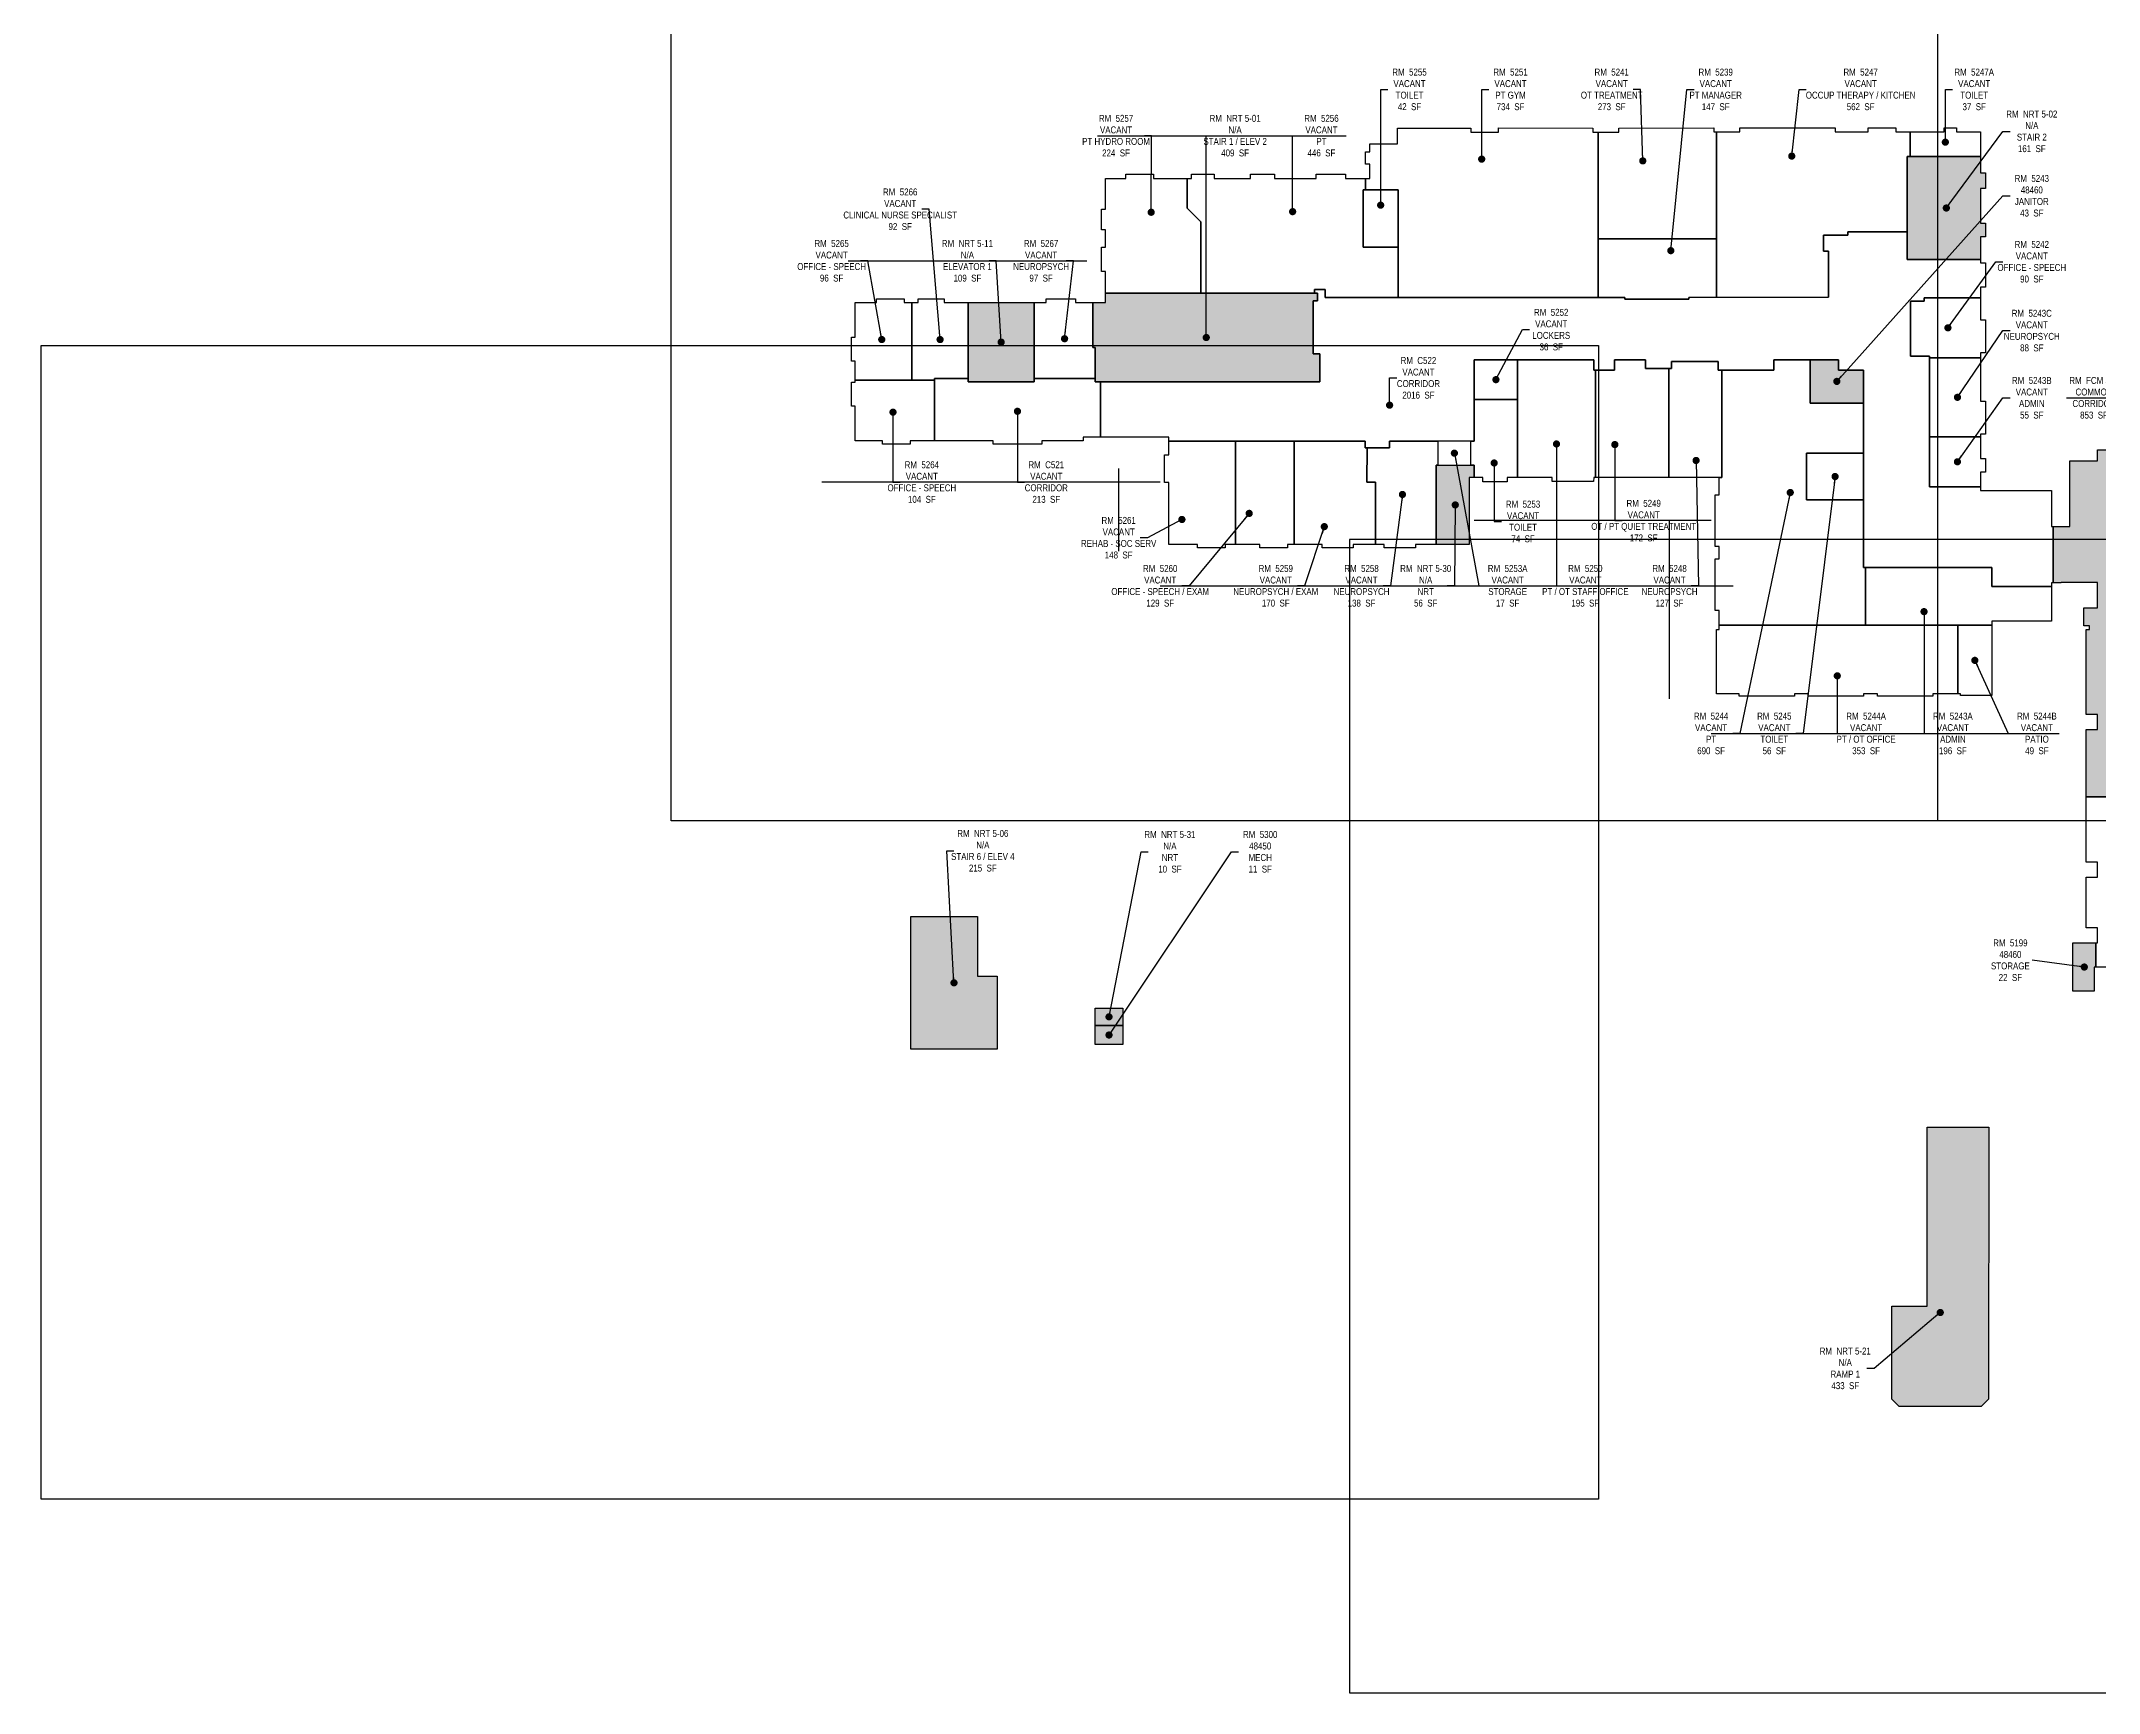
# Model space of a CAD drawing. Header units: inches. Extents: x -324 to 5664, y -490 to 4257.
# Drawn here: x -324 to 3243, y -490 to 2373 of the extents above; entities that cross this region are included whole.
import ezdxf

# ---------------------------------------------------------------- set-up
doc = ezdxf.new("R2010")
doc.units = ezdxf.units.IN
doc.header["$LTSCALE"] = 48
doc.header["$MEASUREMENT"] = 0
doc.layers.get('Defpoints').update_dxf_attribs({"color": 31})
for name, color, linetype in [('0-LABEL', 3, 'Continuous'), ('1-NRT', 200, 'Continuous'), ('1-NRT-PTN', 253, 'Continuous'), ('3-FCM', 190, 'Continuous'), ('3-FCM-PTN', 9, 'Continuous'), ('4-OCC', 6, 'Continuous'), ('4-OCC-PTN', 95, 'Continuous'), ('4-VACANT', 60, 'Continuous')]:
    doc.layers.add(name, color=color, linetype=linetype)
doc.layers.add('VP-Window', color=2, linetype='Continuous', plot=False)
doc.styles.add('ArialN', font='ARIALN.TTF')
doc.dimstyles.new('AB-200', dxfattribs={"dimscale": 200, "dimtxt": 0.070312, "dimasz": 0.0625, "dimexe": 0.0625, "dimexo": 0.125, "dimgap": 0.1875, "dimtad": 0, "dimdec": 4, "dimrnd": 0.0625, "dimzin": 0, "dimdsep": 46, "dimlunit": 4, "dimtxsty": 'ArialN', "dimblk": 'ARCHTICK', "dimcen": 0.0625, "dimclrd": 256, "dimclre": 256, "dimclrt": 256, "dimadec": 0, "dimazin": 0, "dimtfac": 1, "dimtdec": 4, "dimtofl": 0, "dimtmove": 2, "dimatfit": 3, "dimldrblk": 'DOT', "dimfxl": 0, "dimfrac": 2, "dimtolj": 1, "dimtzin": 0, "dimlwd": -1, "dimlwe": -1, "dimarcsym": 0})

# ---------------------------------------------------------------- blocks, each defined once
blk = doc.blocks.new('_ArchTick')
at = {"const_width": 0.15}
blk.add_lwpolyline([(-0.5, -0.5), (0.5, 0.5)], dxfattribs=at)
blk = doc.blocks.new('_Dot')
at = {"lineweight": -2}
blk.add_line((-0.5, 0), (-1, 0), dxfattribs=at)
at = {"const_width": 0.5}
blk.add_lwpolyline([(-0.25, 0, 1), (0.25, 0, 1)], format="xyb", close=True, dxfattribs=at)

msp = doc.modelspace()

# ---------------------------------------------------------------- hatches: boundary and pattern name
at = {"layer": '1-NRT-PTN'}
for points in [[(2910.5, 2173.5), (3037.77962, 2173.5), (3037.77962, 2145), (3046.13981, 2145), (3046.13981, 2118), (3037.77962, 2118), (3037.77962, 2058), (3046.13981, 2058), (3046.13981, 2034), (3037.77962, 2034), (3037.77962, 1994.71625), (2910.5, 1994.71625)], [(1498.44951, 1920.5), (1520.5, 1920.5), (1520.5, 1936.49498), (1876.5, 1936.49498), (1876.5, 1936.46016), (1888.11219, 1936.46016), (1888.11219, 1923), (1880.48651, 1923), (1880.48651, 1830.99211), (1892.28473, 1830.99211), (1892.28473, 1782.6466), (1502.62663, 1782.5), (1502.62663, 1842.05557), (1498.44951, 1842)], [(1282.77962, 1920.5), (1396.77962, 1920.5), (1396.77962, 1782.5), (1282.77962, 1782.5)], [(2151, 1500.5), (2094, 1500.5), (2094, 1638), (2160, 1638), (2160, 1617), (2151, 1617)], [(1333, 625.59662), (1183, 625.59662), (1183, 855.61699), (1298.5, 855.61699), (1298.5, 752.09662), (1333, 752.09662)], [(1502.75, 696.61699), (1550.75, 696.61699), (1550.75, 666.61699), (1502.75, 666.61699)], [(2896.42751, 5.73222), (2883.64585, 18.62086), (2883.64585, 180.09662), (2945.03063, 180.09662), (2945.03063, 490.59662), (3052.03063, 490.59662), (3051.64585, 18.46014), (3038.91793, 5.73222)]]:
    msp.add_hatch(color=256, dxfattribs=at).paths.add_polyline_path(points)
at = {"layer": '3-FCM-PTN'}
msp.add_hatch(color=256, dxfattribs=at).paths.add_polyline_path([(3363.49586, 1180), (3363.49586, 1063.375), (3220.5, 1063.375), (3220.5, 1180), (3240.5, 1180), (3240.5, 1206), (3220.5, 1206), (3220.5, 1353.5), (3226.5, 1353.5), (3226.5, 1359.5), (3216.73572, 1359.5), (3216.73572, 1390.63533), (3240.5, 1390.63533), (3240.5, 1434.84467), (3177.44671, 1434.84467), (3177.44671, 1434), (3163.5, 1434), (3163.5, 1532), (3192.5, 1532), (3192.5, 1646), (3240.5, 1646), (3240.5, 1665), (3334.5, 1665), (3334.5, 1646), (3360.5, 1646), (3360.5, 1665), (3552, 1665), (3552, 1646.17644), (3613.73572, 1646.17644), (3613.73572, 1548), (3544.5, 1548), (3544.5, 1515), (3360.5, 1515), (3360.5, 1549), (3334.5, 1549), (3334.5, 1509), (3371.5, 1509), (3371.5, 1426), (3334.5, 1426), (3334.5, 1400), (3353.5, 1400), (3353.5, 1206), (3334.5, 1206), (3334.5, 1180)])
at = {"layer": '4-OCC-PTN'}
for color, points in [(201, [(2835, 1746), (2742, 1746), (2742, 1821), (2791.17999, 1821), (2791.17999, 1803), (2835, 1803)]), (201, [(3234.5, 726), (3197.5, 726), (3197.5, 810), (3237.5, 810), (3237.5, 768), (3234.5, 768)]), (55, [(1502.75, 666.61699), (1550.75, 666.61699), (1550.75, 633.61699), (1502.75, 633.61699)])]:
    msp.add_hatch(color=color, dxfattribs=at).paths.add_polyline_path(points)

# ---------------------------------------------------------------- linework, layer by layer
at = {"layer": '1-NRT'}
for points in [[(2910.5, 2173.5), (3037.77962, 2173.5), (3037.77962, 2145), (3046.13981, 2145), (3046.13981, 2118), (3037.77962, 2118), (3037.77962, 2058), (3046.13981, 2058), (3046.13981, 2034), (3037.77962, 2034), (3037.77962, 1994.71625), (2910.5, 1994.71625)], [(1498.44951, 1920.5), (1520.5, 1920.5), (1520.5, 1936.49498), (1876.5, 1936.49498), (1876.5, 1936.46016), (1888.11219, 1936.46016), (1888.11219, 1923), (1880.48651, 1923), (1880.48651, 1830.99211), (1892.28473, 1830.99211), (1892.28473, 1782.6466), (1502.62663, 1782.5), (1502.62663, 1842.05557), (1498.44951, 1842)], [(1282.77962, 1920.5), (1396.77962, 1920.5), (1396.77962, 1782.5), (1282.77962, 1782.5)], [(2151, 1500.5), (2094, 1500.5), (2094, 1638), (2160, 1638), (2160, 1617), (2151, 1617)], [(1333, 625.59662), (1183, 625.59662), (1183, 855.61699), (1298.5, 855.61699), (1298.5, 752.09662), (1333, 752.09662)], [(1502.75, 696.61699), (1550.75, 696.61699), (1550.75, 666.61699), (1502.75, 666.61699)], [(2896.42751, 5.73222), (2883.64585, 18.62086), (2883.64585, 180.09662), (2945.03063, 180.09662), (2945.03063, 490.59662), (3052.03063, 490.59662), (3051.64585, 18.46014), (3038.91793, 5.73222)]]:
    msp.add_lwpolyline(points, close=True, dxfattribs=at)
at = {"layer": '3-FCM'}
msp.add_lwpolyline([(3363.49586, 1063.375), (3220.5, 1063.375), (3220.5, 1180), (3240.5, 1180), (3240.5, 1206), (3220.5, 1206), (3220.5, 1353.5), (3226.5, 1353.5), (3226.5, 1359.5), (3216.73572, 1359.5), (3216.73572, 1390.63533), (3240.5, 1390.63533), (3240.5, 1434.84467), (3177.44671, 1434.84467), (3177.44671, 1434), (3163.5, 1434), (3163.5, 1532), (3192.5, 1532), (3192.5, 1646), (3240.5, 1646), (3240.5, 1665), (3334.5, 1665)], dxfattribs=at)
at = {"layer": '4-OCC'}
for points in [[(2835, 1746), (2742, 1746), (2742, 1821), (2791.17999, 1821), (2791.17999, 1803), (2835, 1803)], [(3234.5, 726), (3197.5, 726), (3197.5, 810), (3237.5, 810), (3237.5, 768), (3234.5, 768)], [(1502.75, 666.61699), (1550.75, 666.61699), (1550.75, 633.61699), (1502.75, 633.61699)]]:
    msp.add_lwpolyline(points, close=True, dxfattribs=at)
at = {"layer": '4-VACANT'}
for points in [[(2028, 1929), (2028, 2115.37751), (1971.13981, 2115.37751), (1971.13981, 2135.5), (1978.77962, 2135.5), (1978.77962, 2160.25502), (1971.13981, 2160.25502), (1971.13981, 2181.25502), (1978.77962, 2181.25502), (1978.77962, 2195.5), (2026.77819, 2195.5), (2026.94272, 2222.76392), (2153.86276, 2222.76392), (2153.86276, 2215.80293), (2201.89354, 2215.80293), (2201.89354, 2222.85857), (2365.43131, 2222.77899), (2365.44049, 2215.86121), (2374.5, 2215.86121), (2374.5, 1929)], [(2374.5, 2030.5), (2374.5, 2215.86121), (2410.44049, 2215.86121), (2410.44049, 2222.82637), (2575.44049, 2222.87721), (2575.44049, 2216.15162), (2580, 2216.15162), (2580, 2030.5)], [(2580.11196, 1929.0531), (2580, 2216.15162), (2620.44049, 2216.15162), (2620.49037, 2222.88798), (2785.44049, 2222.91905), (2785.44049, 2216.17473), (2842.77962, 2216.17473), (2842.79871, 2223.01351), (2890.79289, 2223.01351), (2890.77962, 2216.23674), (2915.5, 2216.23674), (2915.5, 2173.5), (2910.5, 2173.5), (2910.5, 2042.82398), (2807.71665, 2042.82398), (2807.71665, 2036.74009), (2765.1294, 2036.74009), (2765.1294, 2009.36257), (2774.25524, 2009.36257), (2774.25524, 1929.26735)], [(3037.77962, 2173.5), (2915.5, 2173.5), (2915.5, 2216.23674), (2974.77962, 2216.23674), (2974.77962, 2222.9879), (2995.77962, 2222.9879), (2995.77962, 2216.23674), (3037.77962, 2216.23674)], [(1685.74406, 1936.49498), (1520.5, 1936.49498), (1520.5, 1974.25502), (1513.5, 1974.25502), (1513.5, 2016.25502), (1520.5, 2016.25502), (1520.5, 2046.25502), (1513.5, 2046.25502), (1513.5, 2082.25502), (1520.5, 2082.25502), (1520.5, 2135.5), (1555.77962, 2135.5), (1555.77962, 2142.5), (1603.77962, 2142.5), (1603.77962, 2135.5), (1662.06922, 2135.5), (1662.06922, 2083.82375), (1685.74406, 2060.02663)], [(1685.74406, 1936.49498), (1685.74406, 2060.02663), (1662.06922, 2083.82375), (1662.06922, 2135.5), (1669.77962, 2135.5), (1669.77962, 2142.5), (1708.77962, 2142.5), (1708.77962, 2135.5), (1771.77962, 2135.5), (1771.77962, 2142.5), (1813.77962, 2142.5), (1813.77962, 2135.5), (1885.77962, 2135.5), (1885.77962, 2142.5), (1936.77962, 2142.5), (1936.77962, 2135.5), (1963.5, 2135.5), (1971.13981, 2135.5), (1971.13981, 2115.37751), (1967.40469, 2115.37751), (1967.40469, 2016.00361), (2028, 2016.00361), (2028, 1929), (1901.63697, 1929), (1901.63697, 1942.935), (1883.07636, 1942.935), (1883.07636, 1936.46016), (1876.5, 1936.46016), (1876.5, 1936.49498)], [(2028, 2016.00361), (1967.40469, 2016.00361), (1967.40469, 2115.37751), (1971.13981, 2115.37751), (1971.13981, 2115.37751), (2028, 2115.37751)], [(3163.5, 1532), (3163.5, 1434), (3160.5, 1434), (3160.5, 1428), (3057, 1428), (3057, 1461), (2835, 1461), (2835, 1803), (2791.17999, 1803), (2791.17999, 1821), (2679, 1821), (2679, 1803), (2583, 1803), (2583, 1818), (2502, 1818), (2502, 1806), (2457, 1806), (2457, 1821), (2403, 1821), (2403, 1803), (2367, 1803), (2367, 1821), (2160, 1821), (2160, 1755), (2160, 1749), (2160, 1680), (2013, 1680), (2013, 1668), (1971, 1668), (1971, 1680), (1630.5, 1679.99296), (1630.5, 1686.5), (1512, 1686.5), (1512, 1782.5), (1892.28473, 1782.6466), (1892.28473, 1830.99211), (1880.48651, 1830.99211), (1880.48651, 1923), (1888.11219, 1923), (1888.11219, 1936.46016), (1883.07636, 1936.46016), (1883.07636, 1942.935), (1901.63697, 1942.935), (1901.63697, 1929), (2421, 1929), (2421, 1926), (2532, 1926), (2532, 1929), (2774.25524, 1929.26735), (2774.25524, 2009.36257), (2765.1294, 2009.36257), (2765.1294, 2036.74009), (2807.71665, 2036.74009), (2807.71665, 2042.82398), (2910.5, 2042.82398), (2910.5, 1994.71625), (3037.77962, 1994.71625), (3037.77962, 1989), (3046.13981, 1989), (3046.13981, 1947), (3037.77962, 1947), (3037.77962, 1928.54186), (2940, 1928.54186), (2940, 1922.54186), (2916, 1922.54186), (2916, 1826.97921), (2949, 1826.97921), (2949, 1600.56203), (3037.77962, 1600.56203), (3037.77962, 1594.5), (3160.5, 1594.5), (3160.5, 1532)], [(2374.5, 1929), (2374.5, 2030.5), (2580, 2030.5), (2580.11196, 1929.0531), (2532, 1929), (2532, 1926), (2421, 1926), (2421, 1929)], [(1185, 1785.5), (1086.5, 1785.5), (1086.5, 1818.25502), (1080.5, 1818.25502), (1080.5, 1860.25502), (1086.5, 1860.25502), (1086.5, 1920.5), (1123.77962, 1920.5), (1123.77962, 1926.5), (1171.77962, 1926.5), (1171.77962, 1920.5), (1185, 1920.5)], [(1224, 1785.5), (1185, 1785.5), (1185, 1920.5), (1195.77962, 1920.5), (1195.77962, 1926.5), (1240.77962, 1926.5), (1240.77962, 1920.5), (1282.77962, 1920.5), (1282.77962, 1788.5), (1224, 1788.5)], [(1498.44951, 1920.5), (1498.44951, 1842), (1502.62663, 1842.05557), (1502.62663, 1788.52219), (1396.80425, 1788.52219), (1396.80425, 1920.5), (1417.77962, 1920.5), (1417.77962, 1926.5), (1468.77962, 1926.5), (1468.77962, 1920.5)], [(2949, 1824.15809), (2949, 1826.97921), (2916, 1826.97921), (2916, 1922.54186), (2940, 1922.54186), (2940, 1928.54186), (3037.77962, 1928.54186), (3037.77962, 1890), (3046.13981, 1890), (3046.13981, 1833), (3037.77962, 1833), (3037.77962, 1824.15809)], [(2160, 1821), (2235, 1821), (2235, 1752), (2160, 1752)], [(2235, 1617.00163), (2235, 1752), (2235, 1755), (2235, 1821), (2367, 1821), (2367, 1803), (2370, 1803), (2370, 1616.96908), (2367, 1616.96908), (2366.93133, 1609.66398), (2295, 1609.66398), (2294.96502, 1616.96908)], [(2370, 1616.96908), (2370, 1803), (2403, 1803), (2403, 1821), (2457, 1821), (2457, 1806), (2497.5, 1806), (2497.5, 1616.96908)], [(2584.5, 1616.96908), (2589, 1616.96908), (2589, 1803), (2679, 1803), (2679, 1821), (2742, 1821), (2742, 1746), (2835, 1746), (2835, 1659), (2736, 1659), (2736, 1578), (2835, 1578), (2835, 1461), (2838, 1461), (2838, 1360.51147), (2584.5, 1360.51147), (2584.5, 1386), (2577.5, 1386), (2577.5, 1476), (2584.5, 1476), (2584.5, 1497), (2577.5, 1497), (2577.5, 1587), (2584.5, 1587)], [(3037.77962, 1687.56203), (2949, 1687.56203), (2949, 1824.15809), (3037.77962, 1824.15809), (3037.77962, 1749), (3046.13981, 1749), (3046.13981, 1692), (3037.77962, 1692)], [(1224, 1785.5), (1224, 1680.5), (1182, 1680.5), (1182, 1674.68489), (1134, 1674.68489), (1134, 1680.5), (1086.5, 1680.5), (1086.5, 1740.25502), (1080.5, 1740.25502), (1080.5, 1782.25502), (1086.5, 1782.25502), (1086.5, 1785.5)], [(1512, 1782.5), (1512, 1686.5), (1482, 1686.5), (1482, 1680.56912), (1410, 1680.56912), (1410, 1674.71945), (1326, 1674.71945), (1326, 1680.56912), (1224, 1680.5), (1224, 1788.5), (1282.77962, 1788.5), (1282.77962, 1782.5), (1396.77962, 1782.5), (1396.77962, 1788.52219), (1502.62663, 1788.52219), (1502.62663, 1782.5)], [(2497.5, 1616.96908), (2497.5, 1806), (2502, 1806), (2502, 1818), (2583, 1818), (2583, 1803), (2589, 1803), (2589, 1616.96908)], [(2160, 1616.96908), (2160, 1638), (2154, 1638), (2154, 1680), (2160, 1680), (2160, 1752), (2235, 1752), (2235, 1617), (2217, 1616.96908), (2217.14924, 1609.48672), (2175, 1609.48672), (2175, 1616.96908)], [(1630.5, 1679.99296), (1746, 1679.99535), (1746, 1500.5), (1728, 1500.5), (1728, 1494.75), (1680, 1494.75), (1680, 1500.5), (1630.5, 1500.5), (1630.5, 1608), (1623, 1608), (1623, 1656), (1630.5, 1656)], [(1746, 1500.5), (1746, 1679.99535), (1848, 1679.99643), (1848, 1500.5), (1836, 1500.5), (1836, 1494.75), (1788, 1494.75), (1788, 1500.5)], [(1848, 1500.5), (1848, 1679.99643), (1971, 1680), (1971, 1668), (1974, 1668), (1973.98509, 1608.73736), (1988.97412, 1608.73736), (1988.97412, 1500.5), (1950, 1500.5), (1950, 1494.75), (1896, 1494.75), (1896, 1500.5)], [(1988.97412, 1500.5), (1988.97412, 1608.73736), (1973.98509, 1608.73736), (1974, 1668), (2013, 1668), (2013, 1680), (2097, 1680), (2097, 1638), (2094, 1638), (2094, 1500.5), (2058, 1500.5), (2058, 1494.75), (2004, 1494.75), (2004, 1500.5)], [(2097, 1638), (2154, 1638), (2154, 1680), (2097, 1680)], [(2949, 1687.56203), (3037.77962, 1687.56203), (3037.77962, 1650), (3046.13981, 1650), (3046.13981, 1626), (3037.77962, 1626), (3037.77962, 1600.56203), (2949, 1600.56203)], [(2736, 1659), (2835, 1659), (2835, 1578), (2736, 1578)], [(3057, 1360.5), (2838, 1360.51147), (2838, 1461), (3057, 1461), (3057, 1428), (3160.5, 1428), (3160.5, 1367.5), (3057, 1367.5)], [(2998.5, 1360.5), (2998.5, 1242), (2955, 1242), (2955, 1237.58927), (2859, 1237.58927), (2859, 1242), (2835, 1242), (2835, 1237.58927), (2739, 1237.58927), (2739, 1242), (2715, 1242), (2715, 1237.58927), (2619, 1237.58927), (2619, 1242), (2580, 1242), (2580, 1353.5), (2584.5, 1353.5), (2584.5, 1360.51147)], [(3057, 1239), (3003, 1239), (3003, 1242), (2998.5, 1242), (2998.5, 1360.5), (3057, 1360.5)]]:
    msp.add_lwpolyline(points, close=True, dxfattribs=at)
msp.add_lwpolyline([(3340.5, 768), (3237.5, 768), (3237.5, 810), (3240.5, 810), (3240.5, 836), (3220.5, 836), (3220.5, 924), (3240.5, 924), (3240.5, 950), (3220.5, 950), (3220.5, 1063.375), (3520.73572, 1063.375)], dxfattribs=at)
at = {"layer": 'Defpoints'}
for p, q in [((1506.5, 2209.5), (1938.09786, 2209.5)), ((1074.5, 1992.5), (1488.01644, 1992.5)), ((3186.5, 1755), (3538.77437, 1755)), ((1615.5, 1608.86977), (1028.75125, 1608.86977)), ((1543.5, 1489), (1543.5, 1632.31703)), ((2570.5, 1542), (2160, 1542)), ((2498.5, 1233), (2498.5, 1542)), ((1615.5, 1429), (2609.05516, 1429)), ((2570.5, 1173), (3173.78779, 1173))]:
    msp.add_line(p, q, dxfattribs=at)
at = {"layer": 'VP-Window', "color": 5}
for points in [[(767.5, 3021.50095), (3467.5, 3021.50095), (3467.5, 1021.50095), (767.5, 1021.50095)], [(1943.5, -490.49905), (4643.5, -490.49905), (4643.5, 1509.50095), (1943.5, 1509.50095)]]:
    msp.add_lwpolyline(points, close=True, dxfattribs=at)
at = {"layer": 'VP-Window'}
for points in [[(2963.5, 3021.50095), (5663.5, 3021.50095), (5663.5, 1021.50095), (2963.5, 1021.50095)], [(-324.5, 1845.50095), (2375.5, 1845.50095), (2375.5, -154.49905), (-324.5, -154.49905)]]:
    msp.add_lwpolyline(points, close=True, dxfattribs=at)

# ---------------------------------------------------------------- texts
at = {"layer": '0-LABEL', "char_height": 12, "attachment_point": 5, "style": 'ArialN'}
for s, insert in [('RM  5255\\PVACANT\\PTOILET\\P42  SF', (2047.70234, 2289.68887)), ('RM  5251\\PVACANT\\PPT GYM\\P734  SF', (2222.8199, 2289.68887)), ('RM  5241\\PVACANT\\POT TREATMENT\\P273  SF', (2398.18883, 2289.68887)), ('RM  5239\\PVACANT\\PPT MANAGER\\P147  SF', (2578.48735, 2289.68887)), ('RM  5247\\PVACANT\\POCCUP THERAPY / KITCHEN\\P562  SF', (2829.75953, 2289.68887)), ('RM  5247A\\PVACANT\\PTOILET\\P37  SF', (3026.63981, 2289.68887)), ('RM  NRT 5-02\\PN/A\\PSTAIR 2\\P161  SF', (3126.5, 2216.95113)), ('RM  5257\\PVACANT\\PPT HYDRO ROOM\\P224  SF', (1538.92111, 2209.5)), ('RM  NRT 5-01\\PN/A\\PSTAIR 1 / ELEV 2\\P409  SF', (1745.36712, 2209.5)), ('RM  5256\\PVACANT\\PPT\\P446  SF', (1895.03461, 2209.5)), ('RM  5243\\P48460\\PJANITOR\\P43  SF', (3126.5, 2105.33166)), ('RM  5266\\PVACANT\\PCLINICAL NURSE SPECIALIST\\P92  SF', (1164.74081, 2081.86896)), ('RM  5265\\PVACANT\\POFFICE - SPEECH\\P96  SF', (1045.85061, 1992.5)), ('RM  NRT 5-11\\PN/A\\PELEVATOR 1\\P109  SF', (1281.25822, 1992.5)), ('RM  5267\\PVACANT\\PNEUROPSYCH\\P97  SF', (1409.00108, 1992.5)), ('RM  5242\\PVACANT\\POFFICE - SPEECH\\P90  SF', (3126.5, 1990.93264)), ('RM  5252\\PVACANT\\PLOCKERS\\P36  SF', (2293.35859, 1873.17534)), ('RM  5243C\\PVACANT\\PNEUROPSYCH\\P88  SF', (3126.5, 1871.4647)), ('RM  C522\\PVACANT\\PCORRIDOR\\P2016  SF', (2063.15922, 1789.57858)), ('RM  5243B\\PVACANT\\PADMIN\\P55  SF', (3126.5, 1755)), ('RM  FCM 511\\PCOMMON\\PCORRIDOR\\P853  SF', (3234.33066, 1755)), ('RM  5264\\PVACANT\\POFFICE - SPEECH\\P104  SF', (1202.25, 1608.86977)), ('RM  C521\\PVACANT\\PCORRIDOR\\P213  SF', (1418, 1608.86977)), ('RM  5253\\PVACANT\\PTOILET\\P74  SF', (2244.5, 1540.5)), ('RM  5249\\PVACANT\\POT / PT QUIET TREATMENT\\P172  SF', (2453.66556, 1542)), ('RM  5261\\PVACANT\\PREHAB - SOC SERV\\P148  SF', (1543.5, 1512.36919)), ('RM  5260\\PVACANT\\POFFICE - SPEECH / EXAM\\P129  SF', (1615.5, 1429)), ('RM  5259\\PVACANT\\PNEUROPSYCH / EXAM\\P170  SF', (1815.81192, 1429)), ('RM  5258\\PVACANT\\PNEUROPSYCH\\P138  SF', (1964.51615, 1429)), ('RM  NRT 5-30\\PN/A\\PNRT\\P56  SF', (2075.75009, 1429)), ('RM  5253A\\PVACANT\\PSTORAGE\\P17  SF', (2217.83597, 1429)), ('RM  5250\\PVACANT\\PPT / OT STAFF OFFICE\\P195  SF', (2352.5, 1429)), ('RM  5248\\PVACANT\\PNEUROPSYCH\\P127  SF', (2498.5, 1429)), ('RM  5244\\PVACANT\\PPT\\P690  SF', (2570.5, 1173)), ('RM  5245\\PVACANT\\PTOILET\\P56  SF', (2680.1033, 1173)), ('RM  5244A\\PVACANT\\PPT / OT OFFICE\\P353  SF', (2839.25, 1173)), ('RM  5243A\\PVACANT\\PADMIN\\P196  SF', (2989.66649, 1173)), ('RM  5244B\\PVACANT\\PPATIO\\P49  SF', (3135.33857, 1173)), ('RM  NRT 5-06\\PN/A\\PSTAIR 6 / ELEV 4\\P215  SF', (1308, 969.5387)), ('RM  NRT 5-31\\PN/A\\PNRT\\P10  SF', (1632.31791, 967.79888)), ('RM  5300\\P48450\\PMECH\\P11  SF', (1788.883, 967.79888)), ('RM  5199\\P48460\\PSTORAGE\\P22  SF', (3089.34832, 779.84353)), ('RM  NRT 5-21\\PN/A\\PRAMP 1\\P433  SF', (2803.13145, 72.08351))]:
    msp.add_mtext(s, dxfattribs=dict(at, insert=insert))

# ---------------------------------------------------------------- leaders
at = {"layer": '0-LABEL', "annotation_type": 0, "has_hookline": 1}
for points, hookline_direction, text_width in [([(1997.70234, 2089.05587), (1997.70234, 2289.68887), (2010.20234, 2289.68887)], 0, 57.96999), ([(2172.8199, 2168.90525), (2172.8199, 2289.68887), (2185.3199, 2289.68887)], 0, 55.99727), ([(2452.11214, 2165.84809), (2448.18883, 2289.68887), (2435.68883, 2289.68887)], 1, 105.9618), ([(2500.70138, 2010.18433), (2528.48735, 2289.68887), (2540.98735, 2289.68887)], 0, 89.63984), ([(2710.4042, 2174.07447), (2723.10537, 2289.68887), (2735.60537, 2289.68887)], 0, 188.30832), ([(2976.63981, 2198.24395), (2976.63981, 2289.68887), (2989.13981, 2289.68887)], 0, 67.74352), ([(2978.3199, 2084.10813), (3076.5, 2216.95113), (3089, 2216.95113)], 0, 86.80764), ([(1599.84073, 2076.75083), (1600.62004, 2209.5), (1588.12004, 2209.5)], 1, 115.52251), ([(1695.36712, 1859.49749), (1695.36712, 2209.5), (1707.86712, 2209.5)], 0, 108.6794), ([(1845.03461, 2077.79104), (1845.03461, 2209.5), (1857.53461, 2209.5)], 0, 57.88813), ([(2788.5, 1783.5), (3076.5, 2105.33166), (3089, 2105.33166)], 0, 58.24829), ([(1233.88981, 1856), (1214.74081, 2081.86896), (1202.24081, 2081.86896)], 1, 196.15007), ([(1132.75, 1856), (1108.35061, 1992.5), (1095.85061, 1992.5)], 1, 117.29877), ([(1339.77962, 1851.5), (1331.25822, 1992.5), (1318.75822, 1992.5)], 1, 84.99045), ([(1449.71544, 1857.5111), (1465.25108, 1992.5), (1452.75108, 1992.5)], 1, 94.80491), ([(2981.0699, 1876.34998), (3064, 1990.93264), (3076.5, 1990.93264)], 0, 117.29877), ([(2197.5, 1786.5), (2243.35859, 1873.17534), (2255.85859, 1873.17534)], 0, 63.99454), ([(2997.5699, 1755.86006), (3076.5, 1871.4647), (3089, 1871.4647)], 0, 94.80491), ([(2013.15922, 1742.23498), (2013.15922, 1789.57858), (2025.65922, 1789.57858)], 0, 73.9809), ([(2997.5699, 1644.06203), (3076.5, 1755), (3089, 1755)], 0, 66.99045), ([(3334.5, 1601), (3284.33066, 1755), (3271.83066, 1755)], 1, 81.94543), ([(1152.25, 1730.09244), (1152.25, 1608.86977), (1164.75, 1608.86977)], 0, 117.29877), ([(1368, 1731.62082), (1368, 1608.86977), (1380.5, 1608.86977)], 0, 73.9809), ([(2302.5, 1674.98261), (2302.5, 1429), (2315, 1429)], 0, 147.92087), ([(2403.66556, 1673.95756), (2403.66556, 1542), (2416.16556, 1542)], 0, 180.82674), ([(2125.5, 1659), (2167.83597, 1429), (2180.33597, 1429)], 0, 67.74352), ([(2194.5, 1642.00984), (2194.5, 1540.5), (2207, 1540.5)], 0, 57.88813), ([(2544.54429, 1646.36388), (2548.5, 1429), (2536, 1429)], 1, 94.80491), ([(2785.5, 1618.5), (2730.1033, 1173), (2717.6033, 1173)], 1, 57.96999), ([(2035.49255, 1587.375), (2014.51615, 1429), (2002.01615, 1429)], 1, 94.80491), ([(2127, 1569.25), (2125.75009, 1429), (2113.25009, 1429)], 1, 86.85675), ([(2707.75, 1590.75573), (2620.5, 1173), (2608, 1173)], 1, 57.86357), ([(1653.13536, 1544.0555), (1593.5, 1512.36919), (1581, 1512.36919)], 1, 129.44611), ([(1769.81208, 1554.6292), (1665.5, 1429), (1653, 1429)], 1, 167.83629), ([(1899.94492, 1531.62552), (1865.81192, 1429), (1853.31192, 1429)], 1, 145.34243), ([(2939.66649, 1384.27467), (2939.66649, 1173), (2952.16649, 1173)], 0, 67.74352), ([(3027.75, 1299.75), (3085.33857, 1173), (3097.83857, 1173)], 0, 66.99045), ([(2789.25, 1272.94262), (2789.25, 1173), (2801.75, 1173)], 0, 100.56753), ([(1258, 740.60681), (1245.5, 969.5387), (1258, 969.5387)], 0, 108.72851), ([(1526.75, 650.11699), (1738.883, 967.79888), (1751.383, 967.79888)], 0, 57.86357), ([(1526.75, 681.61699), (1582.31791, 967.79888), (1594.81791, 967.79888)], 0, 84.99045), ([(3217.5, 768), (3126.84832, 779.84353)], 1, 65.86085), ([(2967.83824, 169.0334), (2853.13145, 72.08351), (2840.63145, 72.08351)], 1, 84.99045)]:
    msp.add_leader(points, dimstyle='AB-200', dxfattribs=dict(at, hookline_direction=hookline_direction, text_width=text_width))

doc.saveas('drawing.dxf')
